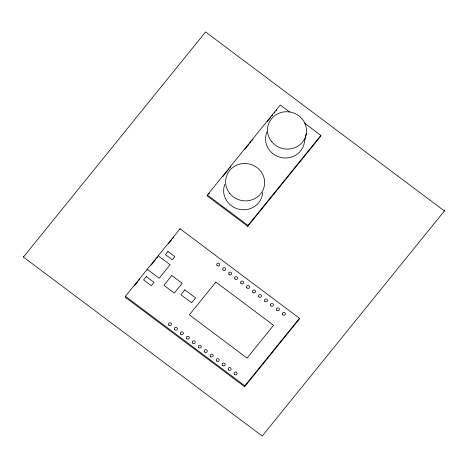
<?xml version="1.0" encoding="UTF-8"?>
<svg xmlns="http://www.w3.org/2000/svg" width="468" height="468" viewBox="0 0 468 468"><rect width="100%" height="100%" fill="white"/><g stroke="black" fill="none" stroke-linecap="round" stroke-linejoin="round"><path stroke-width="0.7" d="M444.6 210.05L444.407 210.939L262.226 436.041L23.4 257.061L23.593 256.171M125.401 296.303L125.208 297.192L244.624 386.685L299.274 319.153L299.467 318.263L180.057 228.776L125.401 296.303L244.817 385.796L244.624 386.685M147.069 270.182L147.262 269.293L159.208 278.244L170.136 264.736L158.196 255.785M179.858 229.665L180.057 228.776M289.534 111.922L280.256 104.967L207.382 195.01L207.189 195.899L247.788 226.325L320.656 136.282L320.855 135.392L304.615 123.224M247.788 226.325L247.981 225.436L320.855 135.392M306.388 133.187L304.434 142.073A19.568 18.65 12.4 0 1 280.069 157.283A19.568 18.65 12.4 0 1 267.012 131.865M23.4 257.061L205.575 31.959L444.407 210.939M134.316 285.936L137.961 281.438M138.873 280.309L139.78 279.185M151.17 265.116L155.721 259.488M156.634 258.365L157.546 257.236M168.474 243.734L171.662 239.791M172.575 238.668L173.482 237.539M208.564 194.197L209.477 193.068M222.768 176.641L227.354 170.978M228.267 169.849L229.185 168.714M230.104 167.585L231.016 166.45M244.77 149.462L248.894 144.366M249.807 143.231L251.187 141.535M252.1 140.4L253.018 139.265M267.228 121.709L270.89 117.181M271.809 116.046L272.727 114.917M274.102 113.215L275.014 112.086M275.933 110.951L276.851 109.822M244.817 385.796L299.467 318.263M207.382 195.01L247.981 225.436M262.665 192.465A19.568 18.65 12.4 0 1 239.23 209.319A19.568 18.65 12.4 0 1 224.845 184.281M146.297 276.576L143.582 279.928L151.269 285.691L153.984 282.339L146.297 276.576M167.977 251.468L165.426 254.621L172.282 259.758L174.833 256.604L167.977 251.468M171.826 275.541L163.923 285.31L174.283 293.079L182.192 283.31L171.826 275.541M184.86 289.85L180.894 294.758L191.64 302.814L195.612 297.905L184.86 289.85M215.877 282.069L189.347 314.847L247.051 358.084L273.575 325.313L215.877 282.069M282.695 314.671A1.503 1.433 12.4 0 0 285.275 314.391A1.503 1.433 12.4 0 0 283.684 312.39A1.503 1.433 12.4 0 0 282.695 314.671M276.723 310.202A1.503 1.433 12.4 0 0 279.302 309.915A1.503 1.433 12.4 0 0 277.711 307.915A1.503 1.433 12.4 0 0 276.723 310.202M270.796 305.774A1.503 1.433 12.4 0 0 273.359 305.382A1.503 1.433 12.4 0 0 271.68 303.451A1.503 1.433 12.4 0 0 270.796 305.774M264.783 301.252A1.503 1.433 12.4 0 0 267.363 300.971A1.503 1.433 12.4 0 0 265.771 298.964A1.503 1.433 12.4 0 0 264.783 301.252M258.816 296.776A1.503 1.433 12.4 0 0 261.39 296.496A1.503 1.433 12.4 0 0 259.804 294.489A1.503 1.433 12.4 0 0 258.816 296.776M252.796 292.243A1.503 1.433 12.4 0 0 255.393 292.085A1.503 1.433 12.4 0 0 253.902 290.008A1.503 1.433 12.4 0 0 252.796 292.243M246.87 287.826A1.503 1.433 12.4 0 0 249.45 287.545A1.503 1.433 12.4 0 0 247.859 285.544A1.503 1.433 12.4 0 0 246.87 287.826M240.903 283.351A1.503 1.433 12.4 0 0 243.477 283.07A1.503 1.433 12.4 0 0 241.892 281.069A1.503 1.433 12.4 0 0 240.903 283.351M234.977 278.934A1.503 1.433 12.4 0 0 237.533 278.524A1.503 1.433 12.4 0 0 235.843 276.606A1.503 1.433 12.4 0 0 234.977 278.934M229.098 274.552A1.503 1.433 12.4 0 0 231.601 273.932A1.503 1.433 12.4 0 0 229.747 272.154A1.503 1.433 12.4 0 0 229.098 274.552M222.944 269.866A1.503 1.433 12.4 0 0 225.535 269.714A1.503 1.433 12.4 0 0 224.055 267.637A1.503 1.433 12.4 0 0 222.944 269.866M217.17 265.619A1.503 1.433 12.4 0 0 219.667 264.97A1.503 1.433 12.4 0 0 217.79 263.209A1.503 1.433 12.4 0 0 217.17 265.619M234.421 374.324A1.503 1.433 12.4 0 0 236.995 374.043A1.503 1.433 12.4 0 0 235.41 372.042A1.503 1.433 12.4 0 0 234.421 374.324M228.448 369.855A1.503 1.433 12.4 0 0 231.028 369.568A1.503 1.433 12.4 0 0 229.437 367.567A1.503 1.433 12.4 0 0 228.448 369.855M222.475 365.379A1.503 1.433 12.4 0 0 225.055 365.093A1.503 1.433 12.4 0 0 223.464 363.092A1.503 1.433 12.4 0 0 222.475 365.379M216.508 360.904A1.503 1.433 12.4 0 0 219.082 360.623A1.503 1.433 12.4 0 0 217.497 358.617A1.503 1.433 12.4 0 0 216.508 360.904M210.536 356.429A1.503 1.433 12.4 0 0 213.115 356.148A1.503 1.433 12.4 0 0 211.524 354.141A1.503 1.433 12.4 0 0 210.536 356.429M204.563 351.954A1.503 1.433 12.4 0 0 207.143 351.673A1.503 1.433 12.4 0 0 205.551 349.672A1.503 1.433 12.4 0 0 204.563 351.954M198.596 347.478A1.503 1.433 12.4 0 0 201.176 347.197A1.503 1.433 12.4 0 0 199.584 345.197A1.503 1.433 12.4 0 0 198.596 347.478M192.623 343.003A1.503 1.433 12.4 0 0 195.203 342.722A1.503 1.433 12.4 0 0 193.612 340.722A1.503 1.433 12.4 0 0 192.623 343.003M186.656 338.528A1.503 1.433 12.4 0 0 189.23 338.247A1.503 1.433 12.4 0 0 187.645 336.246A1.503 1.433 12.4 0 0 186.656 338.528M180.683 334.053A1.503 1.433 12.4 0 0 183.263 333.772A1.503 1.433 12.4 0 0 181.672 331.771A1.503 1.433 12.4 0 0 180.683 334.053M174.71 329.583A1.503 1.433 12.4 0 0 177.29 329.296A1.503 1.433 12.4 0 0 175.699 327.296A1.503 1.433 12.4 0 0 174.71 329.583M168.743 325.108A1.503 1.433 12.4 0 0 171.317 324.821A1.503 1.433 12.4 0 0 169.732 322.821A1.503 1.433 12.4 0 0 168.743 325.108M271.569 141.547A19.568 18.65 12.4 0 0 305.083 137.873A19.568 18.65 12.4 0 0 284.421 111.852A19.568 18.65 12.4 0 0 271.569 141.547M229.665 193.319A19.568 18.65 12.4 0 0 263.18 189.651A19.568 18.65 12.4 0 0 242.518 163.624A19.568 18.65 12.4 0 0 229.665 193.319"/></g></svg>
